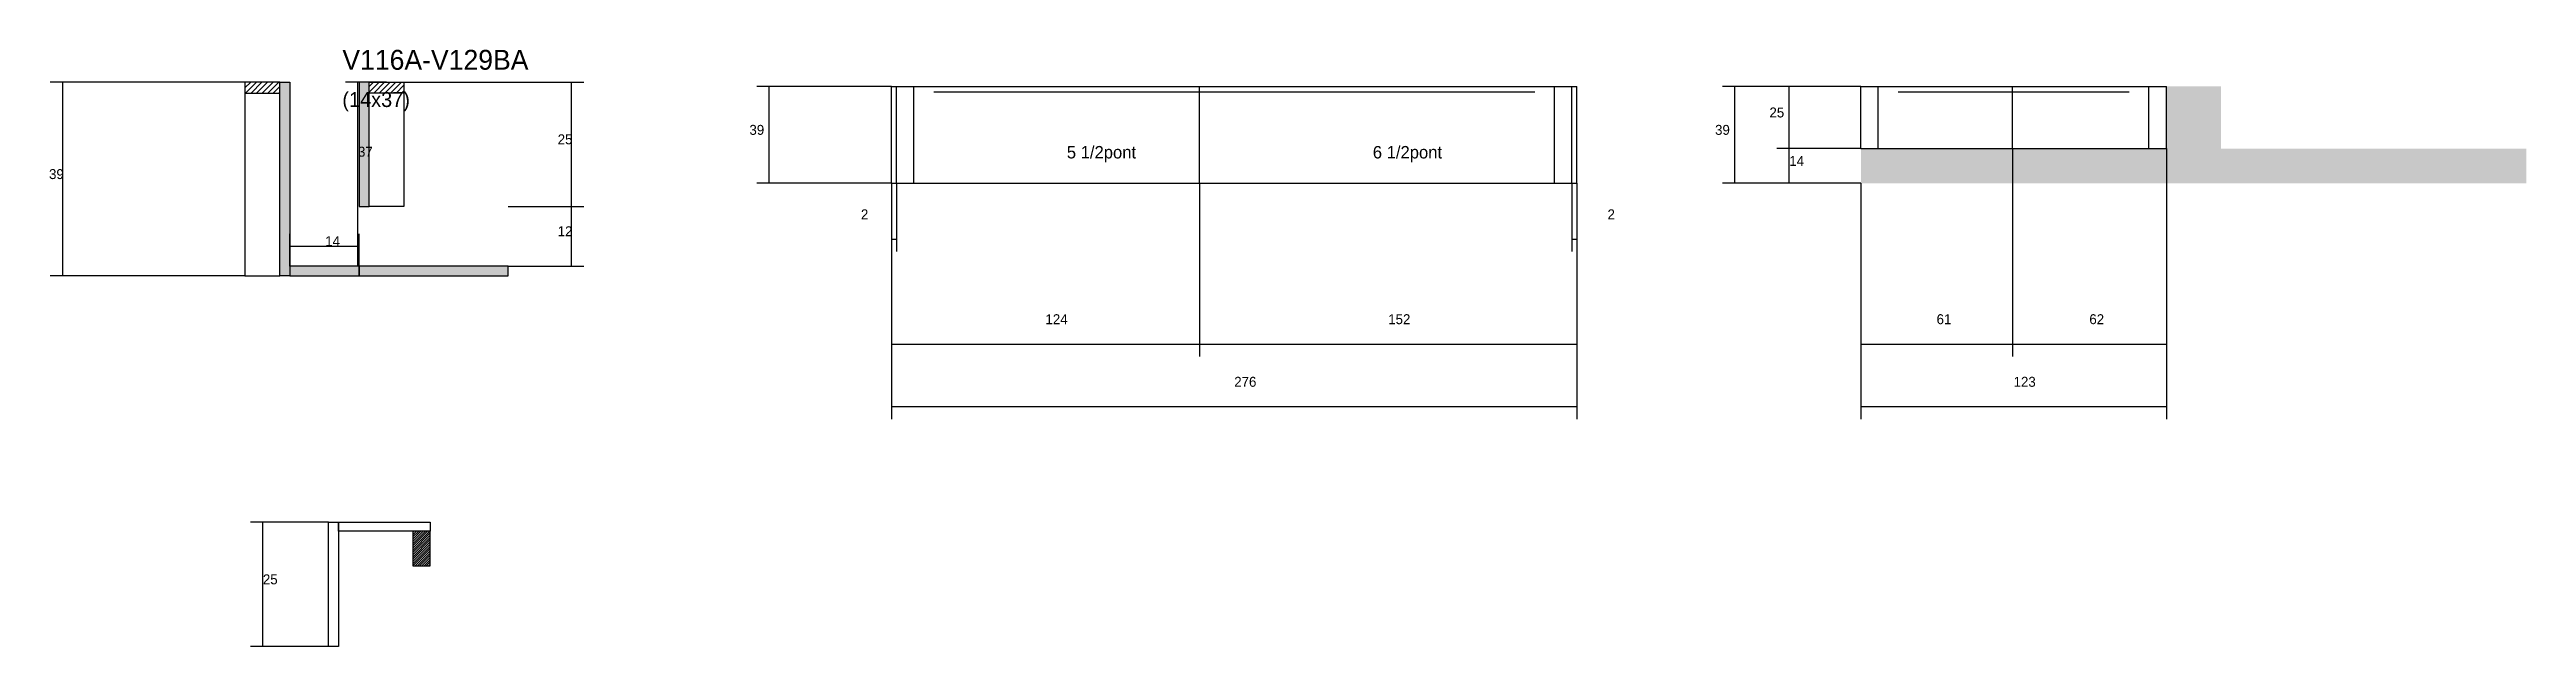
# Model space of a CAD drawing. Header units: metres. Extents: x 272 to 1270, y -4972 to -4732.
import ezdxf

# ---------------------------------------------------------------- set-up
doc = ezdxf.new("R2010")
doc.units = ezdxf.units.M
for name, color, linetype in [('COTA', 4, 'Continuous'), ('Cota Seção (2x)', 4, 'Continuous'), ('Hachura', 253, 'Continuous'), ('Madeira', 126, 'Continuous'), ('NOMENCLATURA', 7, 'Continuous'), ('Painéis', 200, 'Continuous'), ('SARR_2.2x7', 40, 'Continuous'), ('Texto Seção', 7, 'Continuous')]:
    doc.layers.add(name, color=color, linetype=linetype)

msp = doc.modelspace()

# ---------------------------------------------------------------- hatches: boundary and pattern name
at = {"layer": 'COTA'}
h = msp.add_hatch(dxfattribs=at)
h.set_pattern_fill('AR-CONC', scale=0.03)
h.paths.add_polyline_path([(1146.6, -4746.9), (1124.6, -4746.9), (1124.6, -4771.9), (1001.6, -4771.9), (1001.6, -4785.9), (1269.6, -4785.9), (1269.6, -4771.9), (1146.6, -4771.9)])
at = {"layer": 'Hachura'}
h = msp.add_hatch(dxfattribs=at)
h.set_pattern_fill('ANSI31', scale=0.5)
h.paths.add_polyline_path([(365, -4749.6), (365, -4745.2), (365, -4745.2), (351, -4745.2), (351, -4745.2), (351, -4749.6), (351, -4749.6), (365, -4749.6)])
h = msp.add_hatch(color=8, dxfattribs=at)
h.dxf.hatch_style = 1
h.paths.add_polyline_path([(369, -4745.2), (365, -4745.2), (365, -4745.2), (365, -4823.2), (365, -4823.2), (369, -4823.2), (369, -4823.2), (369, -4745.2)])
h = msp.add_hatch(color=8, dxfattribs=at)
h.dxf.hatch_style = 1
h.paths.add_polyline_path([(401, -4745.2), (397, -4745.2), (397, -4795.2), (401, -4795.2)])
h = msp.add_hatch(dxfattribs=at)
h.set_pattern_fill('ANSI31', scale=0.5)
h.paths.add_polyline_path([(401, -4749.6), (401, -4745.2), (401, -4745.2), (415, -4745.2), (415, -4745.2), (415, -4749.6), (415, -4749.6), (401, -4749.6)])
h = msp.add_hatch(color=8, dxfattribs=at)
h.dxf.hatch_style = 1
h.paths.add_polyline_path([(397, -4823.2), (397, -4819.2), (397, -4819.2), (369, -4819.2), (369, -4819.2), (369, -4823.2), (369, -4823.2), (397, -4823.2)])
h = msp.add_hatch(color=8, dxfattribs=at)
h.dxf.hatch_style = 1
h.paths.add_polyline_path([(457, -4823.2), (457, -4819.2), (457, -4819.2), (397, -4819.2), (397, -4819.2), (397, -4823.2), (397, -4823.2), (457, -4823.2)])
at = {"layer": 'Madeira'}
h = msp.add_hatch(dxfattribs=at)
h.set_pattern_fill('ANSI31', scale=0.2)
h.paths.add_polyline_path([(425.6, -4925.9), (418.6, -4925.9), (418.6, -4939.9), (425.6, -4939.9)])

# ---------------------------------------------------------------- linework, layer by layer
at = {"layer": 'COTA'}
for p, q in [((351, -4745.2), (272.6, -4745.2)), ((277.6, -4823.2), (277.6, -4745.2)), ((415, -4745.2), (487.4, -4745.2)), ((482.4, -4795.2), (482.4, -4745.2)), ((611.3, -4746.9), (557.1, -4746.9)), ((562.1, -4785.9), (562.1, -4746.9)), ((1001.6, -4746.9), (945.9, -4746.9)), ((950.9, -4785.9), (950.9, -4746.9)), ((1001.6, -4746.9), (967.8, -4746.9)), ((972.8, -4771.9), (972.8, -4746.9)), ((1001.6, -4771.9), (967.8, -4771.9)), ((1001.6, -4771.9), (967.8, -4771.9)), ((972.8, -4785.9), (972.8, -4771.9)), ((1062.6, -4771.9), (1062.6, -4855.6)), ((1124.6, -4771.9), (1124.6, -4855.6)), ((1124.6, -4771.9), (1124.6, -4880.8)), ((611.3, -4785.9), (557.1, -4785.9)), ((611.3, -4785.9), (611.3, -4855.6)), ((611.3, -4785.9), (611.3, -4880.8)), ((611.3, -4785.9), (611.3, -4813.4)), ((613.3, -4785.9), (613.3, -4813.4)), ((735.3, -4785.9), (735.3, -4855.6)), ((735.3, -4785.9), (735.3, -4855.6)), ((885.3, -4785.9), (885.3, -4813.4)), ((887.3, -4785.9), (887.3, -4855.6)), ((887.3, -4785.9), (887.3, -4880.8)), ((887.3, -4785.9), (887.3, -4813.4)), ((1001.6, -4785.9), (945.9, -4785.9)), ((1001.6, -4785.9), (967.8, -4785.9)), ((1001.6, -4785.9), (1001.6, -4855.6)), ((1001.6, -4785.9), (1001.6, -4880.8)), ((1062.6, -4785.9), (1062.6, -4855.6)), ((457, -4795.2), (487.4, -4795.2)), ((457, -4795.2), (487.4, -4795.2)), ((482.4, -4819.2), (482.4, -4795.2)), ((611.3, -4808.4), (613.3, -4808.4)), ((885.3, -4808.4), (887.3, -4808.4)), ((351, -4823.2), (272.6, -4823.2)), ((457, -4819.2), (487.4, -4819.2)), ((611.3, -4850.6), (735.3, -4850.6)), ((735.3, -4850.6), (887.3, -4850.6)), ((1001.6, -4850.6), (1062.6, -4850.6)), ((1062.6, -4850.6), (1124.6, -4850.6)), ((611.3, -4875.8), (887.3, -4875.8)), ((1001.6, -4875.8), (1124.6, -4875.8))]:
    msp.add_line(p, q, dxfattribs=at)
at = {"layer": 'Cota Seção (2x)'}
for p, q in [((408, -4745.2), (391.5, -4745.2)), ((396.5, -4819.2), (396.5, -4745.2)), ((369, -4819.2), (369, -4806.2)), ((397, -4819.2), (397, -4806.2)), ((369, -4811.2), (397, -4811.2)), ((408, -4819.2), (391.5, -4819.2)), ((384.6, -4922.3), (353.2, -4922.3)), ((358.2, -4972.3), (358.2, -4922.3)), ((384.6, -4972.3), (353.2, -4972.3))]:
    msp.add_line(p, q, dxfattribs=at)
at = {"layer": 'Madeira'}
for points in [[(365, -4749.6), (365, -4745.2), (351, -4745.2), (351, -4749.6)], [(365, -4745.2), (351, -4745.2), (351, -4823.2), (365, -4823.2)], [(401, -4749.6), (401, -4745.2), (415, -4745.2), (415, -4749.6)], [(401, -4745.2), (415, -4745.2), (415, -4795.2), (401, -4795.2)], [(425.6, -4925.9), (418.6, -4925.9), (418.6, -4939.9), (425.6, -4939.9)]]:
    msp.add_lwpolyline(points, close=True, dxfattribs=at)
at = {"layer": 'Painéis'}
for p, q in [((611.3, -4746.9), (887.3, -4746.9)), ((611.3, -4785.9), (611.3, -4746.9)), ((613.3, -4785.9), (613.3, -4746.9)), ((735.3, -4785.9), (735.3, -4746.9)), ((885.3, -4785.9), (885.3, -4746.9)), ((887.3, -4785.9), (887.3, -4746.9)), ((1001.6, -4746.9), (1124.6, -4746.9)), ((1001.6, -4771.9), (1001.6, -4746.9)), ((1062.6, -4771.9), (1062.6, -4746.9)), ((1124.6, -4771.9), (1124.6, -4746.9)), ((1001.6, -4771.9), (1124.6, -4771.9)), ((611.3, -4785.9), (887.3, -4785.9))]:
    msp.add_line(p, q, dxfattribs=at)
for points in [[(365, -4745.2), (369, -4745.2), (369, -4823.2), (365, -4823.2)], [(401, -4745.2), (397, -4745.2), (397, -4795.2), (401, -4795.2)], [(397, -4823.2), (397, -4819.2), (369, -4819.2), (369, -4823.2)], [(457, -4823.2), (457, -4819.2), (397, -4819.2), (397, -4823.2)], [(388.6, -4972.3), (384.6, -4972.3), (384.6, -4922.3), (388.6, -4922.3)]]:
    msp.add_lwpolyline(points, close=True, dxfattribs=at)
msp.add_lwpolyline([(388.6, -4922.3), (425.6, -4922.3), (425.6, -4925.9), (388.6, -4925.9), (388.6, -4922.3)], dxfattribs=at)
at = {"layer": 'SARR_2.2x7'}
for p, q in [((620.3, -4785.9), (620.3, -4746.9)), ((878.3, -4785.9), (878.3, -4746.9)), ((1008.6, -4771.9), (1008.6, -4746.9)), ((1117.6, -4771.9), (1117.6, -4746.9)), ((628.3, -4749.1), (735.3, -4749.1)), ((735.3, -4749.1), (870.3, -4749.1)), ((1016.6, -4749.1), (1062.6, -4749.1)), ((1062.6, -4749.1), (1109.6, -4749.1))]:
    msp.add_line(p, q, dxfattribs=at)

# ---------------------------------------------------------------- texts
at = {"layer": 'COTA'}
for s, p in [('25', (964.8, -4759.4)), ('25', (476.9, -4770.2)), ('39', (554.1, -4766.4)), ('39', (942.9, -4766.4)), ('14', (972.8, -4778.9)), ('39', (272.1, -4784.2)), ('2', (599, -4800.4)), ('2', (899.6, -4800.4)), ('12', (476.9, -4807.2)), ('124', (673.3, -4842.6)), ('152', (811.3, -4842.6)), ('61', (1032.1, -4842.6)), ('62', (1093.6, -4842.6)), ('276', (749.3, -4867.8)), ('123', (1063.1, -4867.8))]:
    msp.add_text(s, height=4, dxfattribs=at).set_placement(p)
at = {"layer": 'Cota Seção (2x)'}
for s, p in [('37', (396.5, -4775.2)), ('14', (383.3, -4811.2)), ('25', (358.2, -4947.3))]:
    msp.add_text(s, height=4, dxfattribs=at).set_placement(p)
at = {"layer": 'NOMENCLATURA'}
for s, p in [('5 1/2pont', (681.9, -4775.9)), ('6 1/2pont', (805.1, -4775.9))]:
    msp.add_text(s, height=5, dxfattribs=at).set_placement(p)
at = {"layer": 'Texto Seção'}
for s, height, p in [('V116A-V129BA', 8, (390.2, -4740.2)), ('(14x37)', 6, (390.2, -4755.2))]:
    msp.add_text(s, height=height, dxfattribs=at).set_placement(p)

doc.saveas('drawing.dxf')
